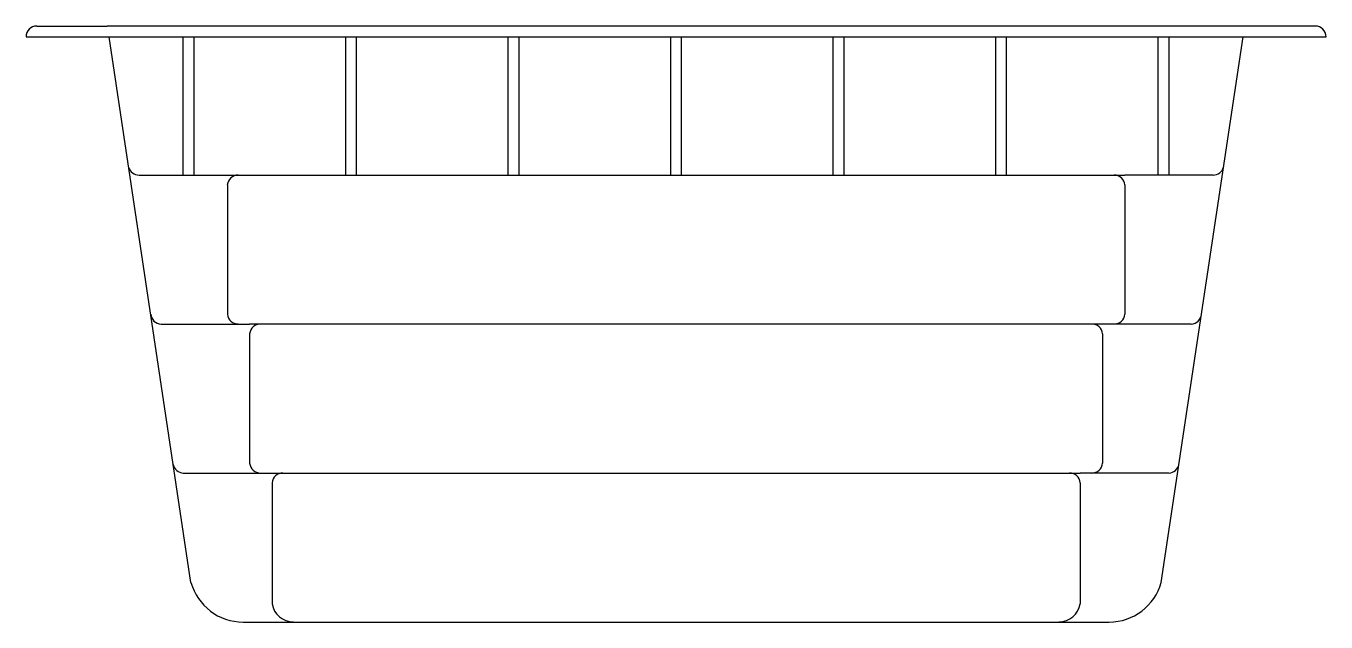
# Model space of a CAD drawing. Extents: x -1098.17 to -1095.77, y 353.07 to 354.17.
import ezdxf

# ---------------------------------------------------------------- set-up
doc = ezdxf.new("R2010")
doc.units = 0
doc.header["$LTSCALE"] = 10
doc.header["$MEASUREMENT"] = 0
doc.layers.add('Piscinas_Fibratec', color=4, linetype='CONTINUOUS')

msp = doc.modelspace()

# ---------------------------------------------------------------- linework, layer by layer
at = {"layer": 'Piscinas_Fibratec', "color": 2}
for p, q in [((-1098.1506, 354.1717), (-1098.0206, 354.1717)), ((-1098.1506, 354.1717), (-1098.0206, 354.1717)), ((-1095.9206, 354.1717), (-1098.0206, 354.1717)), ((-1095.9206, 354.1717), (-1098.0206, 354.1717)), ((-1095.7906, 354.1717), (-1095.9206, 354.1717)), ((-1095.7906, 354.1717), (-1095.9206, 354.1717)), ((-1098.1706, 354.1517), (-1095.7706, 354.1517)), ((-1098.1706, 354.1517), (-1095.7706, 354.1517))]:
    msp.add_line(p, q, dxfattribs=at)
at = {"layer": 'Piscinas_Fibratec'}
for p, q in [((-1097.8661, 353.1448), (-1098.0172, 354.1517)), ((-1097.8661, 353.1448), (-1098.0172, 354.1517)), ((-1096.0747, 353.1448), (-1095.9236, 354.1517)), ((-1096.0747, 353.1448), (-1095.9236, 354.1517)), ((-1097.9619, 353.8967), (-1097.7989, 353.8967)), ((-1097.9619, 353.8967), (-1097.7989, 353.8967)), ((-1097.7989, 353.8967), (-1096.1419, 353.8967)), ((-1097.7989, 353.8967), (-1096.1419, 353.8967)), ((-1095.9789, 353.8967), (-1096.1419, 353.8967)), ((-1095.9789, 353.8967), (-1096.1419, 353.8967)), ((-1097.7989, 353.8784), (-1097.7989, 353.6398)), ((-1097.7989, 353.8784), (-1097.7989, 353.6398)), ((-1096.1419, 353.8784), (-1096.1419, 353.6398)), ((-1096.1419, 353.8784), (-1096.1419, 353.6398)), ((-1097.9213, 353.6217), (-1097.7577, 353.6217)), ((-1097.9213, 353.6217), (-1097.7577, 353.6217)), ((-1096.1831, 353.6217), (-1097.7577, 353.6217)), ((-1096.1831, 353.6217), (-1097.7577, 353.6217)), ((-1096.0195, 353.6217), (-1096.1831, 353.6217)), ((-1096.0195, 353.6217), (-1096.1831, 353.6217)), ((-1097.7577, 353.6037), (-1097.7577, 353.3649)), ((-1097.7577, 353.6037), (-1097.7577, 353.3649)), ((-1096.1831, 353.6037), (-1096.1831, 353.3649)), ((-1096.1831, 353.6037), (-1096.1831, 353.3649)), ((-1097.8803, 353.3467), (-1097.7164, 353.3467)), ((-1097.8803, 353.3467), (-1097.7164, 353.3467)), ((-1097.7164, 353.3467), (-1096.2244, 353.3467)), ((-1097.7164, 353.3467), (-1096.2244, 353.3467)), ((-1097.7164, 353.3288), (-1097.7164, 353.1053)), ((-1097.7164, 353.3288), (-1097.7164, 353.1053)), ((-1096.0605, 353.3467), (-1096.2244, 353.3467)), ((-1096.0605, 353.3467), (-1096.2244, 353.3467)), ((-1096.2244, 353.3288), (-1096.2244, 353.1053)), ((-1096.2244, 353.3288), (-1096.2244, 353.1053)), ((-1097.7698, 353.0717), (-1096.171, 353.0717)), ((-1097.7698, 353.0717), (-1096.171, 353.0717))]:
    msp.add_line(p, q, dxfattribs=at)
at = {"layer": 'Piscinas_Fibratec', "color": 1}
for p, q in [((-1097.8802, 353.8967), (-1097.8802, 354.1517)), ((-1097.8802, 353.8967), (-1097.8802, 354.1517)), ((-1097.8602, 353.8967), (-1097.8602, 354.1517)), ((-1097.8602, 353.8967), (-1097.8602, 354.1517)), ((-1097.5802, 353.8967), (-1097.5802, 354.1517)), ((-1097.5802, 353.8967), (-1097.5802, 354.1517)), ((-1097.5602, 353.8967), (-1097.5602, 354.1517)), ((-1097.5602, 353.8967), (-1097.5602, 354.1517)), ((-1097.2802, 353.8967), (-1097.2802, 354.1517)), ((-1097.2802, 353.8967), (-1097.2802, 354.1517)), ((-1097.2602, 353.8967), (-1097.2602, 354.1517)), ((-1097.2602, 353.8967), (-1097.2602, 354.1517)), ((-1096.9802, 353.8967), (-1096.9802, 354.1517)), ((-1096.9802, 353.8967), (-1096.9802, 354.1517)), ((-1096.9602, 353.8967), (-1096.9602, 354.1517)), ((-1096.9602, 353.8967), (-1096.9602, 354.1517)), ((-1096.6802, 353.8967), (-1096.6802, 354.1517)), ((-1096.6802, 353.8967), (-1096.6802, 354.1517)), ((-1096.6602, 353.8967), (-1096.6602, 354.1517)), ((-1096.6602, 353.8967), (-1096.6602, 354.1517)), ((-1096.3802, 353.8967), (-1096.3802, 354.1517)), ((-1096.3802, 353.8967), (-1096.3802, 354.1517)), ((-1096.3602, 353.8967), (-1096.3602, 354.1517)), ((-1096.3602, 353.8967), (-1096.3602, 354.1517)), ((-1096.0802, 353.8967), (-1096.0802, 354.1517)), ((-1096.0802, 353.8967), (-1096.0802, 354.1517)), ((-1096.0602, 353.8967), (-1096.0602, 354.1517)), ((-1096.0602, 353.8967), (-1096.0602, 354.1517))]:
    msp.add_line(p, q, dxfattribs=at)
at = {"layer": 'Piscinas_Fibratec', "color": 2}
for centre, start, end in [((-1098.1506, 354.1517), 90, 180), ((-1098.1506, 354.1517), 90, 180), ((-1095.7906, 354.1517), 360, 90), ((-1095.7906, 354.1517), 360, 90)]:
    msp.add_arc(centre, 0.02, start, end, dxfattribs=at)
at = {"layer": 'Piscinas_Fibratec'}
for centre, radius, start, end in [((-1097.9619, 353.9167), 0.02, 196.3612, 270), ((-1097.9619, 353.9167), 0.02, 196.3612, 270), ((-1095.9789, 353.9167), 0.02, 270, 343.6388), ((-1095.9789, 353.9167), 0.02, 270, 343.6388), ((-1097.779, 353.8767), 0.02, 90, 175.2638), ((-1097.779, 353.8767), 0.02, 90, 175.2638), ((-1096.1618, 353.8767), 0.02, 4.7362, 90), ((-1096.1618, 353.8767), 0.02, 4.7362, 90), ((-1097.9205, 353.6417), 0.02, 184.9732, 267.6294), ((-1097.9205, 353.6417), 0.02, 184.9732, 267.6294), ((-1097.779, 353.6418), 0.02, 185.7048, 270), ((-1097.779, 353.6418), 0.02, 185.7048, 270), ((-1097.7378, 353.6017), 0.02, 90, 174.3702), ((-1097.7378, 353.6017), 0.02, 90, 174.3702), ((-1096.203, 353.6017), 0.02, 5.6298, 90), ((-1096.203, 353.6017), 0.02, 5.6298, 90), ((-1096.1618, 353.6418), 0.02, 270, 354.2952), ((-1096.1618, 353.6418), 0.02, 270, 354.2952), ((-1096.0203, 353.6417), 0.02, 272.3706, 355.0268), ((-1096.0203, 353.6417), 0.02, 272.3706, 355.0268), ((-1097.8793, 353.3667), 0.02, 193.1056, 267.0134), ((-1097.8793, 353.3667), 0.02, 193.1056, 267.0134), ((-1097.7378, 353.3667), 0.02, 185.3051, 270), ((-1097.7378, 353.3667), 0.02, 185.3051, 270), ((-1096.203, 353.3667), 0.02, 270, 354.6949), ((-1096.203, 353.3667), 0.02, 270, 354.6949), ((-1096.0615, 353.3667), 0.02, 272.9866, 346.8944), ((-1096.0615, 353.3667), 0.02, 272.9866, 346.8944), ((-1097.6965, 353.3267), 0.02, 90, 174.2481), ((-1097.6965, 353.3267), 0.02, 90, 174.2481), ((-1096.2443, 353.3267), 0.02, 5.7519, 90), ((-1096.2443, 353.3267), 0.02, 5.7519, 90), ((-1097.7698, 353.1717), 0.1, 195.6525, 270), ((-1097.7698, 353.1717), 0.1, 195.6525, 270), ((-1096.171, 353.1717), 0.1, 270, 344.3475), ((-1096.171, 353.1717), 0.1, 270, 344.3475), ((-1097.6769, 353.1118), 0.04, 189.2314, 270), ((-1097.6769, 353.1118), 0.04, 189.2314, 270), ((-1096.2639, 353.1118), 0.04, 270, 350.7686), ((-1096.2639, 353.1118), 0.04, 270, 350.7686)]:
    msp.add_arc(centre, radius, start, end, dxfattribs=at)

doc.saveas('drawing.dxf')
